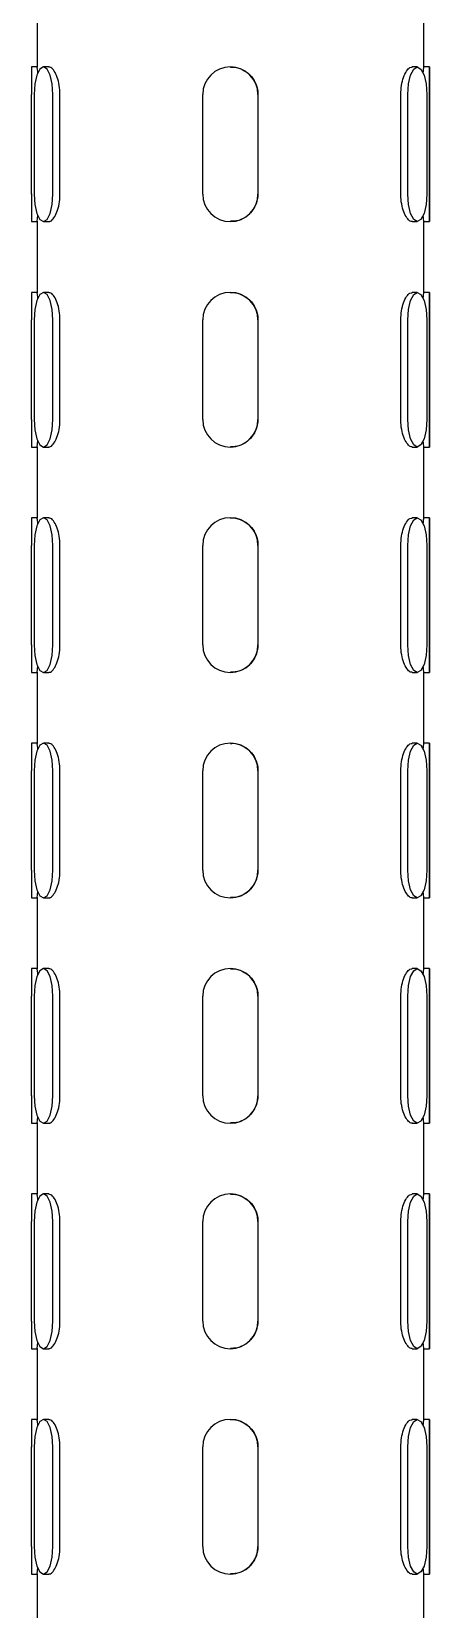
# Model space of a CAD drawing. Extents: x 0 to 3125, y 0 to 2290.
# Drawn here: x 703.1 to 739, y 1861 to 2003.4 of the extents above; entities that cross this region are included whole.
import ezdxf

# ---------------------------------------------------------------- set-up
doc = ezdxf.new("R2010")
doc.units = 0
doc.header["$LTSCALE"] = 10
doc.header["$MEASUREMENT"] = 0
doc.layers.get('0').update_dxf_attribs({"linetype": 'CONTINUOUS'})

msp = doc.modelspace()

# ---------------------------------------------------------------- linework, layer by layer
at = {"color": 7, "linetype": 'Continuous', "lineweight": 25}
for p, q in [((703.62, 2006.58), (703.62, 2000.14)), ((738.51, 2000.14), (738.51, 2006.58)), ((703.62, 2000.17), (703.12, 2000.17)), ((704.67, 2000.17), (704.19, 2000.17)), ((721.05, 2000.17), (721.05, 2000.17)), ((737.92, 2000.17), (737.45, 2000.17)), ((739.01, 2000.17), (738.51, 2000.17)), ((703.12, 1988.7), (703.12, 1997.68)), ((703.34, 1997.68), (703.34, 1988.7)), ((705.04, 1988.7), (705.04, 1997.68)), ((705.68, 1988.7), (705.68, 1997.68)), ((718.56, 1988.7), (718.56, 1997.68)), ((723.54, 1997.68), (723.54, 1988.7)), ((723.54, 1997.68), (723.54, 1988.7)), ((736.43, 1988.7), (736.43, 1997.68)), ((737.07, 1988.7), (737.07, 1997.68)), ((738.78, 1997.68), (738.78, 1988.7)), ((739.01, 1988.7), (739.01, 1997.68)), ((739.01, 1997.68), (739.01, 1988.7)), ((703.12, 1986.21), (703.62, 1986.21)), ((703.62, 1986.24), (703.62, 1979.8)), ((704.19, 1986.21), (704.67, 1986.21)), ((721.05, 1986.21), (721.05, 1986.21)), ((737.45, 1986.21), (737.92, 1986.21)), ((738.51, 1979.8), (738.51, 1986.24)), ((738.51, 1986.21), (739.01, 1986.21)), ((703.62, 1979.83), (703.12, 1979.83)), ((704.67, 1979.83), (704.19, 1979.83)), ((721.05, 1979.83), (721.05, 1979.83)), ((737.92, 1979.83), (737.45, 1979.83)), ((739.01, 1979.83), (738.51, 1979.83)), ((703.12, 1968.36), (703.12, 1977.34)), ((703.34, 1977.34), (703.34, 1968.36)), ((705.04, 1968.36), (705.04, 1977.34)), ((705.68, 1968.36), (705.68, 1977.34)), ((718.56, 1968.36), (718.56, 1977.34)), ((723.54, 1977.34), (723.54, 1968.36)), ((723.54, 1977.34), (723.54, 1968.36)), ((736.43, 1968.36), (736.43, 1977.34)), ((737.07, 1968.36), (737.07, 1977.34)), ((738.78, 1977.34), (738.78, 1968.36)), ((739.01, 1968.36), (739.01, 1977.34)), ((739.01, 1977.34), (739.01, 1968.36)), ((703.12, 1965.87), (703.62, 1965.87)), ((703.62, 1965.9), (703.62, 1959.46)), ((704.19, 1965.87), (704.67, 1965.87)), ((721.05, 1965.87), (721.05, 1965.87)), ((737.45, 1965.87), (737.92, 1965.87)), ((738.51, 1959.46), (738.51, 1965.9)), ((738.51, 1965.87), (739.01, 1965.87)), ((703.62, 1959.49), (703.12, 1959.49)), ((704.67, 1959.49), (704.19, 1959.49)), ((721.05, 1959.49), (721.05, 1959.49)), ((737.92, 1959.49), (737.45, 1959.49)), ((739.01, 1959.49), (738.51, 1959.49)), ((703.12, 1948.02), (703.12, 1957)), ((703.34, 1957), (703.34, 1948.02)), ((705.04, 1948.02), (705.04, 1957)), ((705.68, 1948.02), (705.68, 1957)), ((718.56, 1948.02), (718.56, 1957)), ((723.54, 1957), (723.54, 1948.02)), ((723.54, 1957), (723.54, 1948.02)), ((736.43, 1948.02), (736.43, 1957)), ((737.07, 1948.02), (737.07, 1957)), ((738.78, 1957), (738.78, 1948.02)), ((739.01, 1948.02), (739.01, 1957)), ((739.01, 1957), (739.01, 1948.02)), ((703.12, 1945.53), (703.62, 1945.53)), ((703.62, 1945.56), (703.62, 1939.12)), ((704.19, 1945.53), (704.67, 1945.53)), ((721.05, 1945.53), (721.05, 1945.53)), ((737.45, 1945.53), (737.92, 1945.53)), ((738.51, 1939.12), (738.51, 1945.56)), ((738.51, 1945.53), (739.01, 1945.53)), ((703.62, 1939.15), (703.12, 1939.15)), ((704.67, 1939.15), (704.19, 1939.15)), ((721.05, 1939.15), (721.05, 1939.15)), ((737.92, 1939.15), (737.45, 1939.15)), ((739.01, 1939.15), (738.51, 1939.15)), ((703.12, 1927.68), (703.12, 1936.66)), ((703.34, 1936.66), (703.34, 1927.68)), ((705.04, 1927.68), (705.04, 1936.66)), ((705.68, 1927.68), (705.68, 1936.66)), ((718.56, 1927.68), (718.56, 1936.66)), ((723.54, 1936.66), (723.54, 1927.68)), ((723.54, 1936.66), (723.54, 1927.68)), ((736.43, 1927.68), (736.43, 1936.66)), ((737.07, 1927.68), (737.07, 1936.66)), ((738.78, 1936.66), (738.78, 1927.68)), ((739.01, 1927.68), (739.01, 1936.66)), ((739.01, 1936.66), (739.01, 1927.68)), ((703.12, 1925.19), (703.62, 1925.19)), ((703.62, 1925.22), (703.62, 1918.78)), ((704.19, 1925.19), (704.67, 1925.19)), ((721.05, 1925.19), (721.05, 1925.19)), ((737.45, 1925.19), (737.92, 1925.19)), ((738.51, 1918.78), (738.51, 1925.22)), ((738.51, 1925.19), (739.01, 1925.19)), ((703.62, 1918.81), (703.12, 1918.81)), ((704.67, 1918.81), (704.19, 1918.81)), ((721.05, 1918.81), (721.05, 1918.81)), ((737.92, 1918.81), (737.45, 1918.81)), ((739.01, 1918.81), (738.51, 1918.81)), ((703.12, 1907.34), (703.12, 1916.32)), ((703.34, 1916.32), (703.34, 1907.34)), ((705.04, 1907.34), (705.04, 1916.32)), ((705.68, 1907.34), (705.68, 1916.32)), ((718.56, 1907.34), (718.56, 1916.32)), ((723.54, 1916.32), (723.54, 1907.34)), ((723.54, 1916.32), (723.54, 1907.34)), ((736.43, 1907.34), (736.43, 1916.32)), ((737.07, 1907.34), (737.07, 1916.32)), ((738.78, 1916.32), (738.78, 1907.34)), ((739.01, 1907.34), (739.01, 1916.32)), ((739.01, 1916.32), (739.01, 1907.34)), ((703.12, 1904.85), (703.62, 1904.85)), ((703.62, 1904.88), (703.62, 1898.44)), ((704.19, 1904.85), (704.67, 1904.85)), ((721.05, 1904.85), (721.05, 1904.85)), ((737.45, 1904.85), (737.92, 1904.85)), ((738.51, 1898.44), (738.51, 1904.88)), ((738.51, 1904.85), (739.01, 1904.85)), ((703.62, 1898.47), (703.12, 1898.47)), ((704.67, 1898.47), (704.19, 1898.47)), ((721.05, 1898.47), (721.05, 1898.47)), ((737.92, 1898.47), (737.45, 1898.47)), ((739.01, 1898.47), (738.51, 1898.47)), ((703.12, 1887), (703.12, 1895.98)), ((703.34, 1895.98), (703.34, 1887)), ((705.04, 1887), (705.04, 1895.98)), ((705.68, 1887), (705.68, 1895.98)), ((718.56, 1887), (718.56, 1895.98)), ((723.54, 1895.98), (723.54, 1887)), ((723.54, 1895.98), (723.54, 1887)), ((736.43, 1887), (736.43, 1895.98)), ((737.07, 1887), (737.07, 1895.98)), ((738.78, 1895.98), (738.78, 1887)), ((739.01, 1887), (739.01, 1895.98)), ((739.01, 1895.98), (739.01, 1887)), ((703.12, 1884.51), (703.62, 1884.51)), ((703.62, 1884.54), (703.62, 1878.1)), ((704.19, 1884.51), (704.67, 1884.51)), ((721.05, 1884.51), (721.05, 1884.51)), ((737.45, 1884.51), (737.92, 1884.51)), ((738.51, 1878.1), (738.51, 1884.54)), ((738.51, 1884.51), (739.01, 1884.51)), ((703.62, 1878.13), (703.12, 1878.13)), ((704.67, 1878.13), (704.19, 1878.13)), ((721.05, 1878.13), (721.05, 1878.13)), ((737.92, 1878.13), (737.45, 1878.13)), ((739.01, 1878.13), (738.51, 1878.13)), ((703.12, 1866.66), (703.12, 1875.64)), ((703.34, 1875.64), (703.34, 1866.66)), ((705.04, 1866.66), (705.04, 1875.64)), ((705.68, 1866.66), (705.68, 1875.64)), ((718.56, 1866.66), (718.56, 1875.64)), ((723.54, 1875.64), (723.54, 1866.66)), ((723.54, 1875.64), (723.54, 1866.66)), ((736.43, 1866.66), (736.43, 1875.64)), ((737.07, 1866.66), (737.07, 1875.64)), ((738.78, 1875.64), (738.78, 1866.66)), ((739.01, 1866.66), (739.01, 1875.64)), ((739.01, 1875.64), (739.01, 1866.66)), ((703.12, 1864.17), (703.62, 1864.17)), ((703.62, 1864.2), (703.62, 1857.76)), ((704.19, 1864.17), (704.67, 1864.17)), ((721.05, 1864.17), (721.05, 1864.17)), ((737.45, 1864.17), (737.92, 1864.17)), ((738.51, 1857.76), (738.51, 1864.2)), ((738.51, 1864.17), (739.01, 1864.17))]:
    msp.add_line(p, q, dxfattribs=at)
at = {"color": 7, "linetype": 'Continuous', "lineweight": 25, "flags": 128}
for points in [[(705.04, 1997.68), (704.98, 1998.63), (704.8, 1999.44), (704.52, 1999.98), (704.19, 2000.17), (703.87, 1999.98), (703.59, 1999.44), (703.41, 1998.63), (703.34, 1997.68)], [(737.07, 1997.68), (737.13, 1998.63), (737.32, 1999.44), (737.6, 1999.98), (737.92, 2000.17), (738.25, 1999.98), (738.53, 1999.44), (738.71, 1998.63), (738.78, 1997.68)], [(739.01, 1997.68), (739.01, 1998.63), (739.01, 1999.44), (739.01, 1999.98), (739.01, 2000.17), (739.01, 1999.98), (739.01, 1999.44), (739.01, 1998.63), (739.01, 1997.68)], [(703.34, 1988.7), (703.41, 1987.75), (703.59, 1986.94), (703.87, 1986.4), (704.19, 1986.21), (704.52, 1986.4), (704.8, 1986.94), (704.98, 1987.75), (705.04, 1988.7)], [(738.78, 1988.7), (738.71, 1987.75), (738.53, 1986.94), (738.25, 1986.4), (737.92, 1986.21), (737.6, 1986.4), (737.32, 1986.94), (737.13, 1987.75), (737.07, 1988.7)], [(739.01, 1988.7), (739.01, 1987.75), (739.01, 1986.94), (739.01, 1986.4), (739.01, 1986.21), (739.01, 1986.4), (739.01, 1986.94), (739.01, 1987.75), (739.01, 1988.7)], [(705.04, 1977.34), (704.98, 1978.29), (704.8, 1979.1), (704.52, 1979.64), (704.19, 1979.83), (703.87, 1979.64), (703.59, 1979.1), (703.41, 1978.29), (703.34, 1977.34)], [(737.07, 1977.34), (737.13, 1978.29), (737.32, 1979.1), (737.6, 1979.64), (737.92, 1979.83), (738.25, 1979.64), (738.53, 1979.1), (738.71, 1978.29), (738.78, 1977.34)], [(739.01, 1977.34), (739.01, 1978.29), (739.01, 1979.1), (739.01, 1979.64), (739.01, 1979.83), (739.01, 1979.64), (739.01, 1979.1), (739.01, 1978.29), (739.01, 1977.34)], [(703.34, 1968.36), (703.41, 1967.41), (703.59, 1966.6), (703.87, 1966.06), (704.19, 1965.87), (704.52, 1966.06), (704.8, 1966.6), (704.98, 1967.41), (705.04, 1968.36)], [(738.78, 1968.36), (738.71, 1967.41), (738.53, 1966.6), (738.25, 1966.06), (737.92, 1965.87), (737.6, 1966.06), (737.32, 1966.6), (737.13, 1967.41), (737.07, 1968.36)], [(739.01, 1968.36), (739.01, 1967.41), (739.01, 1966.6), (739.01, 1966.06), (739.01, 1965.87), (739.01, 1966.06), (739.01, 1966.6), (739.01, 1967.41), (739.01, 1968.36)], [(705.04, 1957), (704.98, 1957.95), (704.8, 1958.76), (704.52, 1959.3), (704.19, 1959.49), (703.87, 1959.3), (703.59, 1958.76), (703.41, 1957.95), (703.34, 1957)], [(737.07, 1957), (737.13, 1957.95), (737.32, 1958.76), (737.6, 1959.3), (737.92, 1959.49), (738.25, 1959.3), (738.53, 1958.76), (738.71, 1957.95), (738.78, 1957)], [(739.01, 1957), (739.01, 1957.95), (739.01, 1958.76), (739.01, 1959.3), (739.01, 1959.49), (739.01, 1959.3), (739.01, 1958.76), (739.01, 1957.95), (739.01, 1957)], [(703.34, 1948.02), (703.41, 1947.07), (703.59, 1946.26), (703.87, 1945.72), (704.19, 1945.53), (704.52, 1945.72), (704.8, 1946.26), (704.98, 1947.07), (705.04, 1948.02)], [(738.78, 1948.02), (738.71, 1947.07), (738.53, 1946.26), (738.25, 1945.72), (737.92, 1945.53), (737.6, 1945.72), (737.32, 1946.26), (737.13, 1947.07), (737.07, 1948.02)], [(739.01, 1948.02), (739.01, 1947.07), (739.01, 1946.26), (739.01, 1945.72), (739.01, 1945.53), (739.01, 1945.72), (739.01, 1946.26), (739.01, 1947.07), (739.01, 1948.02)], [(705.04, 1936.66), (704.98, 1937.61), (704.8, 1938.42), (704.52, 1938.96), (704.19, 1939.15), (703.87, 1938.96), (703.59, 1938.42), (703.41, 1937.61), (703.34, 1936.66)], [(737.07, 1936.66), (737.13, 1937.61), (737.32, 1938.42), (737.6, 1938.96), (737.92, 1939.15), (738.25, 1938.96), (738.53, 1938.42), (738.71, 1937.61), (738.78, 1936.66)], [(739.01, 1936.66), (739.01, 1937.61), (739.01, 1938.42), (739.01, 1938.96), (739.01, 1939.15), (739.01, 1938.96), (739.01, 1938.42), (739.01, 1937.61), (739.01, 1936.66)], [(703.34, 1927.68), (703.41, 1926.73), (703.59, 1925.92), (703.87, 1925.38), (704.19, 1925.19), (704.52, 1925.38), (704.8, 1925.92), (704.98, 1926.73), (705.04, 1927.68)], [(738.78, 1927.68), (738.71, 1926.73), (738.53, 1925.92), (738.25, 1925.38), (737.92, 1925.19), (737.6, 1925.38), (737.32, 1925.92), (737.13, 1926.73), (737.07, 1927.68)], [(739.01, 1927.68), (739.01, 1926.73), (739.01, 1925.92), (739.01, 1925.38), (739.01, 1925.19), (739.01, 1925.38), (739.01, 1925.92), (739.01, 1926.73), (739.01, 1927.68)], [(705.04, 1916.32), (704.98, 1917.27), (704.8, 1918.08), (704.52, 1918.62), (704.19, 1918.81), (703.87, 1918.62), (703.59, 1918.08), (703.41, 1917.27), (703.34, 1916.32)], [(737.07, 1916.32), (737.13, 1917.27), (737.32, 1918.08), (737.6, 1918.62), (737.92, 1918.81), (738.25, 1918.62), (738.53, 1918.08), (738.71, 1917.27), (738.78, 1916.32)], [(739.01, 1916.32), (739.01, 1917.27), (739.01, 1918.08), (739.01, 1918.62), (739.01, 1918.81), (739.01, 1918.62), (739.01, 1918.08), (739.01, 1917.27), (739.01, 1916.32)], [(703.34, 1907.34), (703.41, 1906.39), (703.59, 1905.58), (703.87, 1905.04), (704.19, 1904.85), (704.52, 1905.04), (704.8, 1905.58), (704.98, 1906.39), (705.04, 1907.34)], [(738.78, 1907.34), (738.71, 1906.39), (738.53, 1905.58), (738.25, 1905.04), (737.92, 1904.85), (737.6, 1905.04), (737.32, 1905.58), (737.13, 1906.39), (737.07, 1907.34)], [(739.01, 1907.34), (739.01, 1906.39), (739.01, 1905.58), (739.01, 1905.04), (739.01, 1904.85), (739.01, 1905.04), (739.01, 1905.58), (739.01, 1906.39), (739.01, 1907.34)], [(705.04, 1895.98), (704.98, 1896.93), (704.8, 1897.74), (704.52, 1898.28), (704.19, 1898.47), (703.87, 1898.28), (703.59, 1897.74), (703.41, 1896.93), (703.34, 1895.98)], [(737.07, 1895.98), (737.13, 1896.93), (737.32, 1897.74), (737.6, 1898.28), (737.92, 1898.47), (738.25, 1898.28), (738.53, 1897.74), (738.71, 1896.93), (738.78, 1895.98)], [(739.01, 1895.98), (739.01, 1896.93), (739.01, 1897.74), (739.01, 1898.28), (739.01, 1898.47), (739.01, 1898.28), (739.01, 1897.74), (739.01, 1896.93), (739.01, 1895.98)], [(703.34, 1887), (703.41, 1886.05), (703.59, 1885.24), (703.87, 1884.7), (704.19, 1884.51), (704.52, 1884.7), (704.8, 1885.24), (704.98, 1886.05), (705.04, 1887)], [(738.78, 1887), (738.71, 1886.05), (738.53, 1885.24), (738.25, 1884.7), (737.92, 1884.51), (737.6, 1884.7), (737.32, 1885.24), (737.13, 1886.05), (737.07, 1887)], [(739.01, 1887), (739.01, 1886.05), (739.01, 1885.24), (739.01, 1884.7), (739.01, 1884.51), (739.01, 1884.7), (739.01, 1885.24), (739.01, 1886.05), (739.01, 1887)], [(705.04, 1875.64), (704.98, 1876.59), (704.8, 1877.4), (704.52, 1877.94), (704.19, 1878.13), (703.87, 1877.94), (703.59, 1877.4), (703.41, 1876.59), (703.34, 1875.64)], [(737.07, 1875.64), (737.13, 1876.59), (737.32, 1877.4), (737.6, 1877.94), (737.92, 1878.13), (738.25, 1877.94), (738.53, 1877.4), (738.71, 1876.59), (738.78, 1875.64)], [(739.01, 1875.64), (739.01, 1876.59), (739.01, 1877.4), (739.01, 1877.94), (739.01, 1878.13), (739.01, 1877.94), (739.01, 1877.4), (739.01, 1876.59), (739.01, 1875.64)], [(703.34, 1866.66), (703.41, 1865.71), (703.59, 1864.9), (703.87, 1864.36), (704.19, 1864.17), (704.52, 1864.36), (704.8, 1864.9), (704.98, 1865.71), (705.04, 1866.66)], [(738.78, 1866.66), (738.71, 1865.71), (738.53, 1864.9), (738.25, 1864.36), (737.92, 1864.17), (737.6, 1864.36), (737.32, 1864.9), (737.13, 1865.71), (737.07, 1866.66)], [(739.01, 1866.66), (739.01, 1865.71), (739.01, 1864.9), (739.01, 1864.36), (739.01, 1864.17), (739.01, 1864.36), (739.01, 1864.9), (739.01, 1865.71), (739.01, 1866.66)]]:
    msp.add_lwpolyline(points, dxfattribs=at)
at = {"color": 7, "linetype": 'Continuous', "lineweight": 25}
for centre, radius, start, end in [((1380.44, 1998.3), 677.32, 179.84176, 180.05289), ((721.05, 1997.68), 2.49, 0, 180), ((1380.44, 1988.08), 677.32, 179.94711, 180.15824), ((721.05, 1988.7), 2.49, 180, 0), ((1380.44, 1977.96), 677.32, 179.84176, 180.05289), ((721.05, 1977.34), 2.49, 0, 180), ((1380.44, 1967.74), 677.32, 179.94711, 180.15824), ((721.05, 1968.36), 2.49, 180, 0), ((1380.44, 1957.62), 677.32, 179.84176, 180.05289), ((721.05, 1957), 2.49, 0, 180), ((1380.44, 1947.4), 677.32, 179.94711, 180.15824), ((721.05, 1948.02), 2.49, 180, 0), ((1380.44, 1937.28), 677.32, 179.84176, 180.05289), ((721.05, 1936.66), 2.49, 0, 180), ((1380.44, 1927.06), 677.32, 179.94711, 180.15824), ((721.05, 1927.68), 2.49, 180, 0), ((1380.44, 1916.94), 677.32, 179.84176, 180.05289), ((721.05, 1916.32), 2.49, 0, 180), ((1380.44, 1906.72), 677.32, 179.94711, 180.15824), ((721.05, 1907.34), 2.49, 180, 0), ((1380.44, 1896.6), 677.32, 179.84176, 180.05289), ((721.05, 1895.98), 2.49, 0, 180), ((1380.44, 1886.38), 677.32, 179.94711, 180.15824), ((721.05, 1887), 2.49, 180, 0), ((1380.44, 1876.26), 677.32, 179.84176, 180.05289), ((721.05, 1875.64), 2.49, 0, 180), ((1380.44, 1866.04), 677.32, 179.94711, 180.15824), ((721.05, 1866.66), 2.49, 180, 0)]:
    msp.add_arc(centre, radius, start, end, dxfattribs=at)
for points, knots in [([(703.68, 1999.61), (703.68, 1999.67), (703.65, 1999.93), (703.62, 2000.13), (703.62, 2000.14), (703.62, 2000.14)], [0, 0, 0, 0, 0.158832, 0.670252, 1, 1, 1, 1]), ([(705.68, 1997.68), (705.67, 1997.96), (705.64, 1998.51), (705.44, 1999.26), (705.17, 1999.82), (704.89, 2000.14), (704.73, 2000.14), (704.67, 2000.14)], [0, 0, 0, 0, 0.213248, 0.426444, 0.641012, 0.856495, 1, 1, 1, 1]), ([(721.05, 2000.14), (721.14, 2000.15), (721.51, 2000.18), (722.14, 1999.96), (722.84, 1999.49), (723.33, 1998.79), (723.52, 1998.15), (723.54, 1997.77), (723.54, 1997.68)], [0, 0, 0, 0, 0.070496, 0.28295, 0.496154, 0.711255, 0.926476, 1, 1, 1, 1]), ([(736.43, 1997.68), (736.45, 1997.96), (736.47, 1998.51), (736.67, 1999.26), (736.94, 1999.82), (737.23, 2000.14), (737.39, 2000.14), (737.45, 2000.14)], [0, 0, 0, 0, 0.213248, 0.426444, 0.641012, 0.856495, 1, 1, 1, 1]), ([(738.44, 1999.6), (738.45, 1999.66), (738.48, 1999.92), (738.51, 2000.14), (738.51, 2000.14), (738.51, 2000.14)], [0, 0, 0, 0, 0.16348, 0.660517, 1, 1, 1, 1]), ([(704.67, 1986.24), (704.7, 1986.23), (704.82, 1986.2), (705.07, 1986.43), (705.36, 1986.9), (705.58, 1987.59), (705.67, 1988.23), (705.68, 1988.61), (705.68, 1988.7)], [0, 0, 0, 0, 0.070496, 0.28295, 0.496154, 0.711255, 0.926476, 1, 1, 1, 1]), ([(723.54, 1988.7), (723.51, 1988.43), (723.46, 1987.87), (723.03, 1987.12), (722.41, 1986.56), (721.71, 1986.24), (721.24, 1986.24), (721.05, 1986.24)], [0, 0, 0, 0, 0.213248, 0.426444, 0.641012, 0.856495, 1, 1, 1, 1]), ([(737.45, 1986.24), (737.42, 1986.23), (737.3, 1986.2), (737.05, 1986.43), (736.76, 1986.9), (736.53, 1987.59), (736.44, 1988.23), (736.43, 1988.61), (736.43, 1988.7)], [0, 0, 0, 0, 0.070496, 0.28295, 0.496154, 0.711255, 0.926476, 1, 1, 1, 1]), ([(703.62, 1986.24), (703.62, 1986.23), (703.61, 1986.2), (703.64, 1986.37), (703.67, 1986.65), (703.68, 1986.76)], [0, 0, 0, 0, 0.1603024, 0.6699518, 1, 1, 1, 1]), ([(738.51, 1986.24), (738.51, 1986.24), (738.51, 1986.2), (738.49, 1986.38), (738.46, 1986.66), (738.44, 1986.77)], [0, 0, 0, 0, 0.1749116, 0.6699614, 1, 1, 1, 1]), ([(703.68, 1979.27), (703.68, 1979.33), (703.65, 1979.59), (703.62, 1979.79), (703.62, 1979.8), (703.62, 1979.8)], [0, 0, 0, 0, 0.158832, 0.670252, 1, 1, 1, 1]), ([(705.68, 1977.34), (705.67, 1977.62), (705.64, 1978.17), (705.44, 1978.92), (705.17, 1979.48), (704.89, 1979.8), (704.73, 1979.8), (704.67, 1979.8)], [0, 0, 0, 0, 0.213248, 0.426444, 0.641012, 0.856495, 1, 1, 1, 1]), ([(721.05, 1979.8), (721.14, 1979.81), (721.51, 1979.84), (722.14, 1979.62), (722.84, 1979.15), (723.33, 1978.45), (723.52, 1977.81), (723.54, 1977.43), (723.54, 1977.34)], [0, 0, 0, 0, 0.070496, 0.28295, 0.496154, 0.711255, 0.926476, 1, 1, 1, 1]), ([(736.43, 1977.34), (736.45, 1977.62), (736.47, 1978.17), (736.67, 1978.92), (736.94, 1979.48), (737.23, 1979.8), (737.39, 1979.8), (737.45, 1979.8)], [0, 0, 0, 0, 0.213248, 0.426444, 0.641012, 0.856495, 1, 1, 1, 1]), ([(738.44, 1979.26), (738.45, 1979.32), (738.48, 1979.58), (738.51, 1979.8), (738.51, 1979.8), (738.51, 1979.8)], [0, 0, 0, 0, 0.1634798, 0.6605175, 1, 1, 1, 1]), ([(704.67, 1965.9), (704.7, 1965.89), (704.82, 1965.86), (705.07, 1966.09), (705.36, 1966.56), (705.58, 1967.25), (705.67, 1967.89), (705.68, 1968.27), (705.68, 1968.36)], [0, 0, 0, 0, 0.070496, 0.28295, 0.496154, 0.711255, 0.926476, 1, 1, 1, 1]), ([(723.54, 1968.36), (723.51, 1968.09), (723.46, 1967.53), (723.03, 1966.78), (722.41, 1966.22), (721.71, 1965.9), (721.24, 1965.9), (721.05, 1965.9)], [0, 0, 0, 0, 0.213248, 0.426444, 0.641012, 0.856495, 1, 1, 1, 1]), ([(737.45, 1965.9), (737.42, 1965.89), (737.3, 1965.86), (737.05, 1966.09), (736.76, 1966.56), (736.53, 1967.25), (736.44, 1967.89), (736.43, 1968.27), (736.43, 1968.36)], [0, 0, 0, 0, 0.070496, 0.28295, 0.496154, 0.711255, 0.926476, 1, 1, 1, 1]), ([(703.62, 1965.9), (703.62, 1965.89), (703.61, 1965.86), (703.64, 1966.03), (703.67, 1966.31), (703.68, 1966.42)], [0, 0, 0, 0, 0.160302, 0.669952, 1, 1, 1, 1]), ([(738.51, 1965.9), (738.51, 1965.9), (738.51, 1965.86), (738.49, 1966.04), (738.46, 1966.32), (738.44, 1966.43)], [0, 0, 0, 0, 0.174912, 0.669961, 1, 1, 1, 1]), ([(703.68, 1958.93), (703.68, 1958.99), (703.65, 1959.24), (703.62, 1959.45), (703.62, 1959.46), (703.62, 1959.46)], [0, 0, 0, 0, 0.158832, 0.670252, 1, 1, 1, 1]), ([(705.68, 1957), (705.67, 1957.28), (705.64, 1957.83), (705.44, 1958.58), (705.17, 1959.14), (704.89, 1959.46), (704.73, 1959.46), (704.67, 1959.46)], [0, 0, 0, 0, 0.213248, 0.426444, 0.641012, 0.856495, 1, 1, 1, 1]), ([(721.05, 1959.46), (721.14, 1959.47), (721.51, 1959.5), (722.14, 1959.28), (722.84, 1958.81), (723.33, 1958.11), (723.52, 1957.47), (723.54, 1957.09), (723.54, 1957)], [0, 0, 0, 0, 0.070496, 0.28295, 0.496154, 0.711255, 0.926476, 1, 1, 1, 1]), ([(736.43, 1957), (736.45, 1957.28), (736.47, 1957.83), (736.67, 1958.58), (736.94, 1959.14), (737.23, 1959.46), (737.39, 1959.46), (737.45, 1959.46)], [0, 0, 0, 0, 0.213248, 0.426444, 0.641012, 0.856495, 1, 1, 1, 1]), ([(738.44, 1958.92), (738.45, 1958.98), (738.48, 1959.24), (738.51, 1959.46), (738.51, 1959.46), (738.51, 1959.46)], [0, 0, 0, 0, 0.1634798, 0.6605175, 1, 1, 1, 1]), ([(704.67, 1945.56), (704.7, 1945.55), (704.82, 1945.52), (705.07, 1945.75), (705.36, 1946.22), (705.58, 1946.91), (705.67, 1947.55), (705.68, 1947.93), (705.68, 1948.02)], [0, 0, 0, 0, 0.070496, 0.28295, 0.496154, 0.711255, 0.926476, 1, 1, 1, 1]), ([(723.54, 1948.02), (723.51, 1947.75), (723.46, 1947.19), (723.03, 1946.44), (722.41, 1945.88), (721.71, 1945.56), (721.24, 1945.56), (721.05, 1945.56)], [0, 0, 0, 0, 0.213248, 0.426444, 0.641012, 0.856495, 1, 1, 1, 1]), ([(737.45, 1945.56), (737.42, 1945.55), (737.3, 1945.52), (737.05, 1945.75), (736.76, 1946.22), (736.53, 1946.91), (736.44, 1947.55), (736.43, 1947.93), (736.43, 1948.02)], [0, 0, 0, 0, 0.070496, 0.28295, 0.496154, 0.711255, 0.926476, 1, 1, 1, 1]), ([(703.62, 1945.56), (703.62, 1945.55), (703.61, 1945.52), (703.64, 1945.69), (703.67, 1945.97), (703.68, 1946.08)], [0, 0, 0, 0, 0.160302, 0.669952, 1, 1, 1, 1]), ([(738.51, 1945.56), (738.51, 1945.56), (738.51, 1945.52), (738.49, 1945.7), (738.46, 1945.98), (738.44, 1946.09)], [0, 0, 0, 0, 0.174912, 0.669961, 1, 1, 1, 1]), ([(703.68, 1938.59), (703.68, 1938.65), (703.65, 1938.9), (703.62, 1939.11), (703.62, 1939.12), (703.62, 1939.12)], [0, 0, 0, 0, 0.158832, 0.670252, 1, 1, 1, 1]), ([(705.68, 1936.66), (705.67, 1936.94), (705.64, 1937.49), (705.44, 1938.24), (705.17, 1938.8), (704.89, 1939.12), (704.73, 1939.12), (704.67, 1939.12)], [0, 0, 0, 0, 0.213248, 0.426444, 0.641012, 0.856495, 1, 1, 1, 1]), ([(721.05, 1939.12), (721.14, 1939.13), (721.51, 1939.16), (722.14, 1938.94), (722.84, 1938.47), (723.33, 1937.77), (723.52, 1937.13), (723.54, 1936.75), (723.54, 1936.66)], [0, 0, 0, 0, 0.070496, 0.28295, 0.496154, 0.711255, 0.926476, 1, 1, 1, 1]), ([(736.43, 1936.66), (736.45, 1936.94), (736.47, 1937.49), (736.67, 1938.24), (736.94, 1938.8), (737.23, 1939.12), (737.39, 1939.12), (737.45, 1939.12)], [0, 0, 0, 0, 0.213248, 0.426444, 0.641012, 0.856495, 1, 1, 1, 1]), ([(738.44, 1938.58), (738.45, 1938.64), (738.48, 1938.9), (738.51, 1939.12), (738.51, 1939.12), (738.51, 1939.12)], [0, 0, 0, 0, 0.1634798, 0.6605175, 1, 1, 1, 1]), ([(704.67, 1925.22), (704.7, 1925.21), (704.82, 1925.18), (705.07, 1925.41), (705.36, 1925.88), (705.58, 1926.57), (705.67, 1927.21), (705.68, 1927.59), (705.68, 1927.68)], [0, 0, 0, 0, 0.070496, 0.28295, 0.496154, 0.711255, 0.926476, 1, 1, 1, 1]), ([(723.54, 1927.68), (723.51, 1927.41), (723.46, 1926.85), (723.03, 1926.1), (722.41, 1925.54), (721.71, 1925.22), (721.24, 1925.22), (721.05, 1925.22)], [0, 0, 0, 0, 0.213248, 0.426444, 0.641012, 0.856495, 1, 1, 1, 1]), ([(737.45, 1925.22), (737.42, 1925.21), (737.3, 1925.18), (737.05, 1925.41), (736.76, 1925.88), (736.53, 1926.57), (736.44, 1927.21), (736.43, 1927.59), (736.43, 1927.68)], [0, 0, 0, 0, 0.070496, 0.28295, 0.496154, 0.711255, 0.926476, 1, 1, 1, 1]), ([(703.62, 1925.22), (703.62, 1925.21), (703.61, 1925.18), (703.64, 1925.35), (703.67, 1925.63), (703.68, 1925.74)], [0, 0, 0, 0, 0.1603024, 0.6699518, 1, 1, 1, 1]), ([(738.51, 1925.22), (738.51, 1925.22), (738.51, 1925.18), (738.49, 1925.36), (738.46, 1925.64), (738.44, 1925.75)], [0, 0, 0, 0, 0.174912, 0.669961, 1, 1, 1, 1]), ([(703.68, 1918.25), (703.68, 1918.31), (703.65, 1918.56), (703.62, 1918.77), (703.62, 1918.78), (703.62, 1918.78)], [0, 0, 0, 0, 0.158832, 0.670252, 1, 1, 1, 1]), ([(705.68, 1916.32), (705.67, 1916.6), (705.64, 1917.15), (705.44, 1917.9), (705.17, 1918.46), (704.89, 1918.78), (704.73, 1918.78), (704.67, 1918.78)], [0, 0, 0, 0, 0.213248, 0.426444, 0.641012, 0.856495, 1, 1, 1, 1]), ([(721.05, 1918.78), (721.14, 1918.79), (721.51, 1918.82), (722.14, 1918.6), (722.84, 1918.13), (723.33, 1917.43), (723.52, 1916.79), (723.54, 1916.41), (723.54, 1916.32)], [0, 0, 0, 0, 0.070496, 0.28295, 0.496154, 0.711255, 0.926476, 1, 1, 1, 1]), ([(736.43, 1916.32), (736.45, 1916.6), (736.47, 1917.15), (736.67, 1917.9), (736.94, 1918.46), (737.23, 1918.78), (737.39, 1918.78), (737.45, 1918.78)], [0, 0, 0, 0, 0.213248, 0.426444, 0.641012, 0.856495, 1, 1, 1, 1]), ([(738.44, 1918.24), (738.45, 1918.3), (738.48, 1918.56), (738.51, 1918.78), (738.51, 1918.78), (738.51, 1918.78)], [0, 0, 0, 0, 0.1634798, 0.6605175, 1, 1, 1, 1]), ([(704.67, 1904.88), (704.7, 1904.87), (704.82, 1904.84), (705.07, 1905.07), (705.36, 1905.54), (705.58, 1906.23), (705.67, 1906.87), (705.68, 1907.25), (705.68, 1907.34)], [0, 0, 0, 0, 0.070496, 0.28295, 0.496154, 0.711255, 0.926476, 1, 1, 1, 1]), ([(723.54, 1907.34), (723.51, 1907.07), (723.46, 1906.51), (723.03, 1905.76), (722.41, 1905.2), (721.71, 1904.88), (721.24, 1904.88), (721.05, 1904.88)], [0, 0, 0, 0, 0.213248, 0.426444, 0.641012, 0.856495, 1, 1, 1, 1]), ([(737.45, 1904.88), (737.42, 1904.87), (737.3, 1904.84), (737.05, 1905.07), (736.76, 1905.54), (736.53, 1906.23), (736.44, 1906.87), (736.43, 1907.25), (736.43, 1907.34)], [0, 0, 0, 0, 0.070496, 0.28295, 0.496154, 0.711255, 0.926476, 1, 1, 1, 1]), ([(703.62, 1904.88), (703.62, 1904.87), (703.61, 1904.84), (703.64, 1905.01), (703.67, 1905.29), (703.68, 1905.4)], [0, 0, 0, 0, 0.160302, 0.669952, 1, 1, 1, 1]), ([(738.51, 1904.88), (738.51, 1904.88), (738.51, 1904.84), (738.49, 1905.02), (738.46, 1905.3), (738.44, 1905.41)], [0, 0, 0, 0, 0.174912, 0.669961, 1, 1, 1, 1]), ([(703.68, 1897.91), (703.68, 1897.97), (703.65, 1898.22), (703.62, 1898.43), (703.62, 1898.44), (703.62, 1898.44)], [0, 0, 0, 0, 0.158832, 0.670252, 1, 1, 1, 1]), ([(705.68, 1895.98), (705.67, 1896.26), (705.64, 1896.81), (705.44, 1897.56), (705.17, 1898.12), (704.89, 1898.44), (704.73, 1898.44), (704.67, 1898.44)], [0, 0, 0, 0, 0.213248, 0.426444, 0.641012, 0.856495, 1, 1, 1, 1]), ([(721.05, 1898.44), (721.14, 1898.45), (721.51, 1898.48), (722.14, 1898.26), (722.84, 1897.79), (723.33, 1897.09), (723.52, 1896.45), (723.54, 1896.07), (723.54, 1895.98)], [0, 0, 0, 0, 0.070496, 0.28295, 0.496154, 0.711255, 0.926476, 1, 1, 1, 1]), ([(736.43, 1895.98), (736.45, 1896.26), (736.47, 1896.81), (736.67, 1897.56), (736.94, 1898.12), (737.23, 1898.44), (737.39, 1898.44), (737.45, 1898.44)], [0, 0, 0, 0, 0.213248, 0.426444, 0.641012, 0.856495, 1, 1, 1, 1]), ([(738.44, 1897.9), (738.45, 1897.96), (738.48, 1898.22), (738.51, 1898.44), (738.51, 1898.44), (738.51, 1898.44)], [0, 0, 0, 0, 0.16348, 0.660517, 1, 1, 1, 1]), ([(704.67, 1884.54), (704.7, 1884.53), (704.82, 1884.5), (705.07, 1884.73), (705.36, 1885.2), (705.58, 1885.89), (705.67, 1886.53), (705.68, 1886.91), (705.68, 1887)], [0, 0, 0, 0, 0.070496, 0.28295, 0.496154, 0.711255, 0.926476, 1, 1, 1, 1]), ([(723.54, 1887), (723.51, 1886.73), (723.46, 1886.17), (723.03, 1885.42), (722.41, 1884.86), (721.71, 1884.54), (721.24, 1884.54), (721.05, 1884.54)], [0, 0, 0, 0, 0.213248, 0.426444, 0.641012, 0.856495, 1, 1, 1, 1]), ([(737.45, 1884.54), (737.42, 1884.53), (737.3, 1884.5), (737.05, 1884.73), (736.76, 1885.2), (736.53, 1885.89), (736.44, 1886.53), (736.43, 1886.91), (736.43, 1887)], [0, 0, 0, 0, 0.070496, 0.28295, 0.496154, 0.711255, 0.926476, 1, 1, 1, 1]), ([(703.62, 1884.54), (703.62, 1884.53), (703.61, 1884.5), (703.64, 1884.67), (703.67, 1884.95), (703.68, 1885.06)], [0, 0, 0, 0, 0.160302, 0.669952, 1, 1, 1, 1]), ([(738.51, 1884.54), (738.51, 1884.53), (738.51, 1884.5), (738.49, 1884.68), (738.46, 1884.96), (738.44, 1885.07)], [0, 0, 0, 0, 0.174912, 0.669961, 1, 1, 1, 1]), ([(703.68, 1877.57), (703.68, 1877.63), (703.65, 1877.88), (703.62, 1878.09), (703.62, 1878.1), (703.62, 1878.1)], [0, 0, 0, 0, 0.1588323, 0.6702521, 1, 1, 1, 1]), ([(705.68, 1875.64), (705.67, 1875.92), (705.64, 1876.47), (705.44, 1877.22), (705.17, 1877.78), (704.89, 1878.1), (704.73, 1878.1), (704.67, 1878.1)], [0, 0, 0, 0, 0.213248, 0.426444, 0.641012, 0.856495, 1, 1, 1, 1]), ([(721.05, 1878.1), (721.14, 1878.11), (721.51, 1878.14), (722.14, 1877.92), (722.84, 1877.45), (723.33, 1876.75), (723.52, 1876.11), (723.54, 1875.73), (723.54, 1875.64)], [0, 0, 0, 0, 0.070496, 0.28295, 0.496154, 0.711255, 0.926476, 1, 1, 1, 1]), ([(736.43, 1875.64), (736.45, 1875.92), (736.47, 1876.47), (736.67, 1877.22), (736.94, 1877.78), (737.23, 1878.1), (737.39, 1878.1), (737.45, 1878.1)], [0, 0, 0, 0, 0.213248, 0.426444, 0.641012, 0.856495, 1, 1, 1, 1]), ([(738.44, 1877.56), (738.45, 1877.62), (738.48, 1877.88), (738.51, 1878.1), (738.51, 1878.1), (738.51, 1878.1)], [0, 0, 0, 0, 0.16348, 0.660517, 1, 1, 1, 1]), ([(704.67, 1864.2), (704.7, 1864.19), (704.82, 1864.16), (705.07, 1864.39), (705.36, 1864.86), (705.58, 1865.55), (705.67, 1866.19), (705.68, 1866.57), (705.68, 1866.66)], [0, 0, 0, 0, 0.070496, 0.28295, 0.496154, 0.711255, 0.926476, 1, 1, 1, 1]), ([(723.54, 1866.66), (723.51, 1866.39), (723.46, 1865.83), (723.03, 1865.08), (722.41, 1864.52), (721.71, 1864.2), (721.24, 1864.2), (721.05, 1864.2)], [0, 0, 0, 0, 0.213248, 0.426444, 0.641012, 0.856495, 1, 1, 1, 1]), ([(737.45, 1864.2), (737.42, 1864.19), (737.3, 1864.16), (737.05, 1864.39), (736.76, 1864.86), (736.53, 1865.55), (736.44, 1866.19), (736.43, 1866.57), (736.43, 1866.66)], [0, 0, 0, 0, 0.070496, 0.28295, 0.496154, 0.711255, 0.926476, 1, 1, 1, 1]), ([(703.62, 1864.2), (703.62, 1864.19), (703.61, 1864.16), (703.64, 1864.33), (703.67, 1864.61), (703.68, 1864.72)], [0, 0, 0, 0, 0.160302, 0.669952, 1, 1, 1, 1]), ([(738.51, 1864.2), (738.51, 1864.19), (738.51, 1864.16), (738.49, 1864.34), (738.46, 1864.62), (738.44, 1864.73)], [0, 0, 0, 0, 0.174912, 0.669961, 1, 1, 1, 1])]:
    msp.add_open_spline(points, degree=3, knots=knots, dxfattribs=at)

doc.saveas('drawing.dxf')
